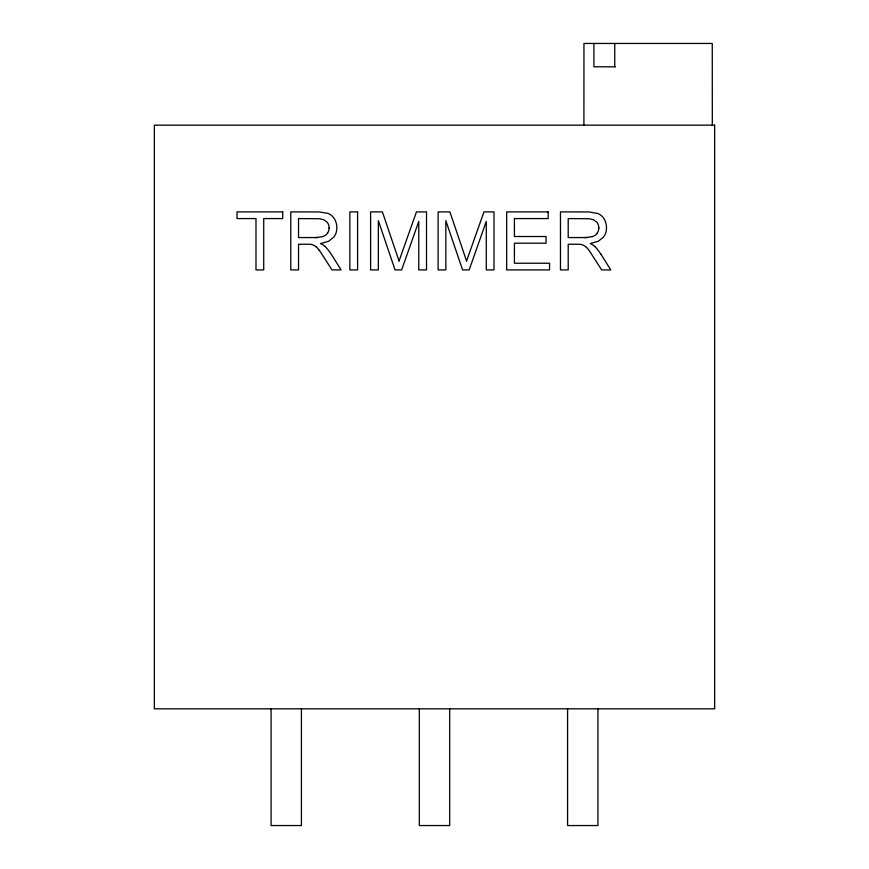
<?xml version="1.0" encoding="UTF-8"?>
<svg xmlns="http://www.w3.org/2000/svg" width="869" height="869" viewBox="0 0 869 869"><rect width="100%" height="100%" fill="white"/><g stroke="black" fill="none" stroke-linecap="round" stroke-linejoin="round"><path stroke-width="1.3" d="M583.914 125.158L583.957 43.45L712.265 43.45L712.319 125.158M322.671 236.618L316.74 237.519A44.677 44.677 0 0 1 314.871 237.563L298.534 237.563L298.534 218.575L319.716 218.738L323.931 219.814L327.146 222.236A8.299 8.299 0 0 1 328.938 225.951L329.069 226.896A10.439 10.439 0 0 1 329.112 228.243M592.354 236.618L586.423 237.519A44.677 44.677 0 0 1 584.544 237.563L568.207 237.563L568.207 218.575L589.399 218.738L593.614 219.814L596.829 222.236A8.299 8.299 0 0 1 598.611 225.951L598.752 226.896A10.439 10.439 0 0 1 598.784 228.243M320.672 243.537L328.601 241.267L333.826 237.063A14.252 14.252 0 0 0 336.466 231.415L336.835 228.504A16.978 16.978 0 0 0 334.207 218.467L333.837 218.032A12.796 12.796 0 0 0 328.091 213.426L319.151 211.949L290.789 211.895L290.789 269.911L298.534 269.911L298.534 244.243L308.06 244.243A25.755 25.755 0 0 1 311.232 244.428L311.58 244.515A11.558 11.558 0 0 1 315.034 246.025L315.925 246.666M615.393 66.794L593.907 66.794L593.907 43.45M585.608 246.666L584.728 246.014A11.558 11.558 0 0 0 581.263 244.493L580.905 244.45A25.755 25.755 0 0 0 577.733 244.276L568.207 244.243L568.207 269.911L560.472 269.911L560.472 211.895L588.824 211.949L597.753 213.459A12.796 12.796 0 0 1 603.51 218.032L603.836 218.499A16.978 16.978 0 0 1 606.497 228.504L606.149 231.404A14.252 14.252 0 0 1 603.51 237.063L598.285 241.267L590.344 243.537A19.933 19.933 0 0 1 594.809 246.459M600.903 254.139L610.766 269.911L601.674 269.911L590.04 251.836A60.276 60.276 0 0 0 588.585 249.859A21.529 21.529 0 0 0 585.63 246.633M614.741 43.45L614.741 66.794M597.926 708.822L597.926 825.55L567.576 825.55L567.576 708.822M449.675 708.822L449.675 825.55L419.325 825.55L419.325 708.822M301.424 708.822L301.424 825.55L271.074 825.55L271.074 708.822M594.787 246.492A48.458 48.458 0 0 1 600.87 254.161M598.817 227.895A9.385 9.385 0 0 1 597.253 233.044M597.318 233.088A9.146 9.146 0 0 1 592.332 236.564M587.585 237.454A41.191 41.191 0 0 1 584.544 237.563M320.639 243.602A19.933 19.933 0 0 1 325.125 246.459M325.104 246.492A48.458 48.458 0 0 1 331.198 254.161L341.082 269.911L332.001 269.911L320.368 251.836A60.276 60.276 0 0 0 318.912 249.859M315.958 246.633A21.529 21.529 0 0 1 318.869 249.892M329.134 227.895A9.385 9.385 0 0 1 327.57 233.044M327.646 233.088A9.146 9.146 0 0 1 322.66 236.564M317.902 237.454A41.191 41.191 0 0 1 314.871 237.563M399.045 261.037L382.393 211.895L370.607 211.895L370.607 269.911L378.341 269.911L378.341 220.683L395.069 269.911L401.652 269.911L418.771 221.389L418.771 269.911L426.516 269.911L426.516 211.895L416.447 211.895L399.045 261.037M466.555 261.037L449.903 211.895L438.117 211.895L438.117 269.911L445.851 269.911L445.851 220.683L462.58 269.911L469.162 269.911L486.282 221.389L486.282 269.911L494.016 269.911L494.016 211.895L483.957 211.895L466.555 261.037M714.655 125.158L154.345 125.158L154.345 708.822L714.655 708.822L714.655 125.158M282.707 211.895L236.998 211.895L236.998 218.575L255.986 218.575L255.986 269.911L263.72 269.911L263.72 218.575L282.707 218.575L282.707 211.895M357.593 211.895L349.859 211.895L349.859 269.911L357.593 269.911L357.593 211.895M548.165 211.895L506.681 211.895L506.681 269.911L549.566 269.911L549.566 263.231L514.415 263.231L514.415 243.19L546.058 243.19L546.058 236.509L514.415 236.509L514.415 218.575L548.165 218.575L548.165 211.895"/></g></svg>
